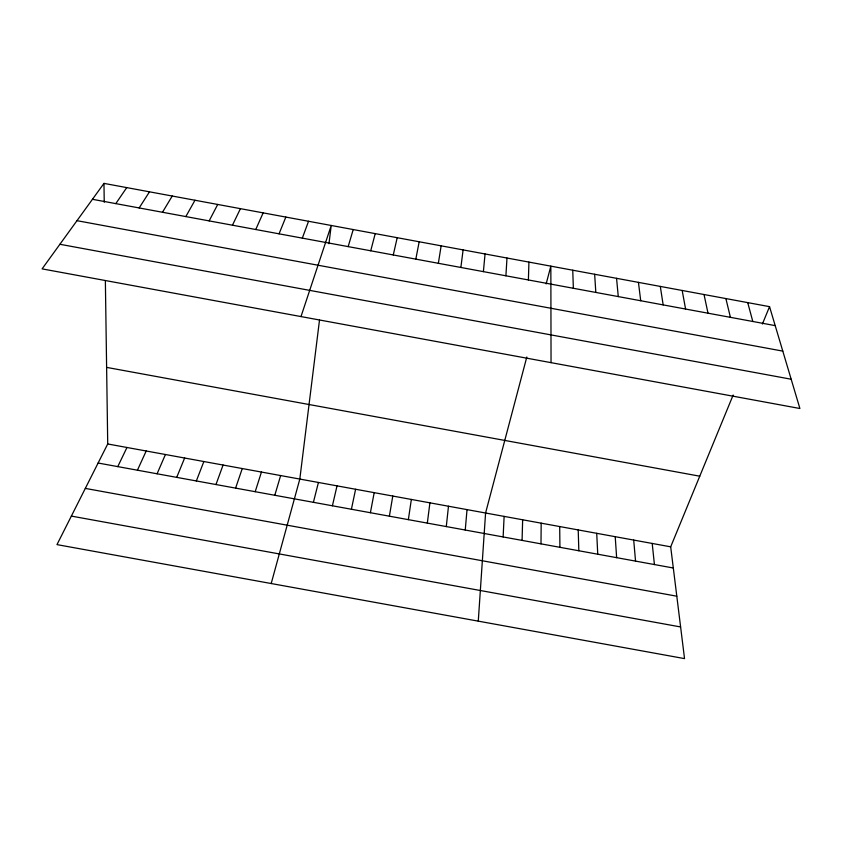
<?xml version="1.0" encoding="UTF-8"?>
<svg xmlns="http://www.w3.org/2000/svg" width="842" height="842" viewBox="0 0 842 842"><rect width="100%" height="100%" fill="white"/><g stroke="black" fill="none" stroke-linecap="round" stroke-linejoin="round"><path stroke-width="1.26" d="M540.996 543.858L541.174 523.166M528.397 279.965L528.923 262.094M522.072 540.406L522.65 519.777M503.137 536.943L504.116 516.388M505.905 275.797L506.989 258.031M478.277 621.143L485.581 512.999L526.818 357.008M465.247 530.028L467.026 509.61M483.392 271.64L485.055 253.968M446.292 526.576L448.481 506.221M319.497 320.118L299.815 479.066L271.198 583.527M328.959 243.738L331.222 225.477L300.994 316.571M460.879 267.472L463.1 249.895M427.326 523.114L429.915 502.832M408.359 519.651L411.349 499.443M438.356 263.304L441.145 245.832M389.383 516.188L392.782 496.043M370.396 512.725L374.195 492.654M415.822 259.136L419.179 241.77M351.409 509.252L355.608 489.255M393.277 254.958L397.203 237.697M332.411 505.789L337.021 485.855M313.403 502.316L318.423 482.466M370.722 250.79L375.216 233.623M546.142 283.922L550.847 266.146L551.047 362.649M274.797 495.275L280.639 475.562M348.167 246.611L353.219 229.55M255.2 491.696L261.452 472.057M235.592 488.118L242.264 468.552M215.973 484.539L223.067 465.037M302.32 238.128L308.54 221.278M196.344 480.961L203.859 461.532M279.049 233.823L285.848 217.068M176.715 477.372L184.64 458.016M105.366 280.575L107.723 443.966L56.982 544.616L684.535 658.612L670.685 546.826L733.161 395.035M762.399 324.012L769.546 306.656L103.966 183.388L42.1 268.872L799.9 408.507L769.546 306.656M157.075 473.793L165.421 454.512M255.757 229.519L263.146 212.868M137.425 470.204L146.203 450.996M117.775 466.615L126.963 447.481M232.455 225.203L240.433 208.658M209.153 220.888L217.71 204.459M185.829 216.573L194.986 200.249M162.495 212.258L172.242 196.028M139.162 207.942L149.497 191.818M115.807 203.617L126.732 187.608M98.114 463.026L673.305 568.003M85.326 488.402L676.8 596.199M71.359 516.093L680.61 626.953M106.618 367.386L699.755 476.193M107.723 443.966L670.685 546.826M92.452 199.301L775.198 325.622M76.98 220.678L782.797 351.114M59.898 244.275L791.175 379.226M747.717 302.615L752.811 321.486M725.878 298.563L730.414 317.339M704.028 294.521L708.006 313.192M682.178 290.469L685.588 309.046M660.307 286.427L663.159 304.899M638.436 282.375L640.72 300.741M652.203 543.448L654.423 564.561M616.554 278.323L618.281 296.594M633.71 540.069L635.542 561.109M615.218 536.691L616.639 557.667M594.652 274.26L595.82 292.437M596.715 533.312L597.746 554.215M572.749 270.208L573.36 288.28M578.212 529.934L578.833 550.763M103.966 183.388L104.24 202.238M559.698 526.545L559.919 547.311"/></g></svg>
